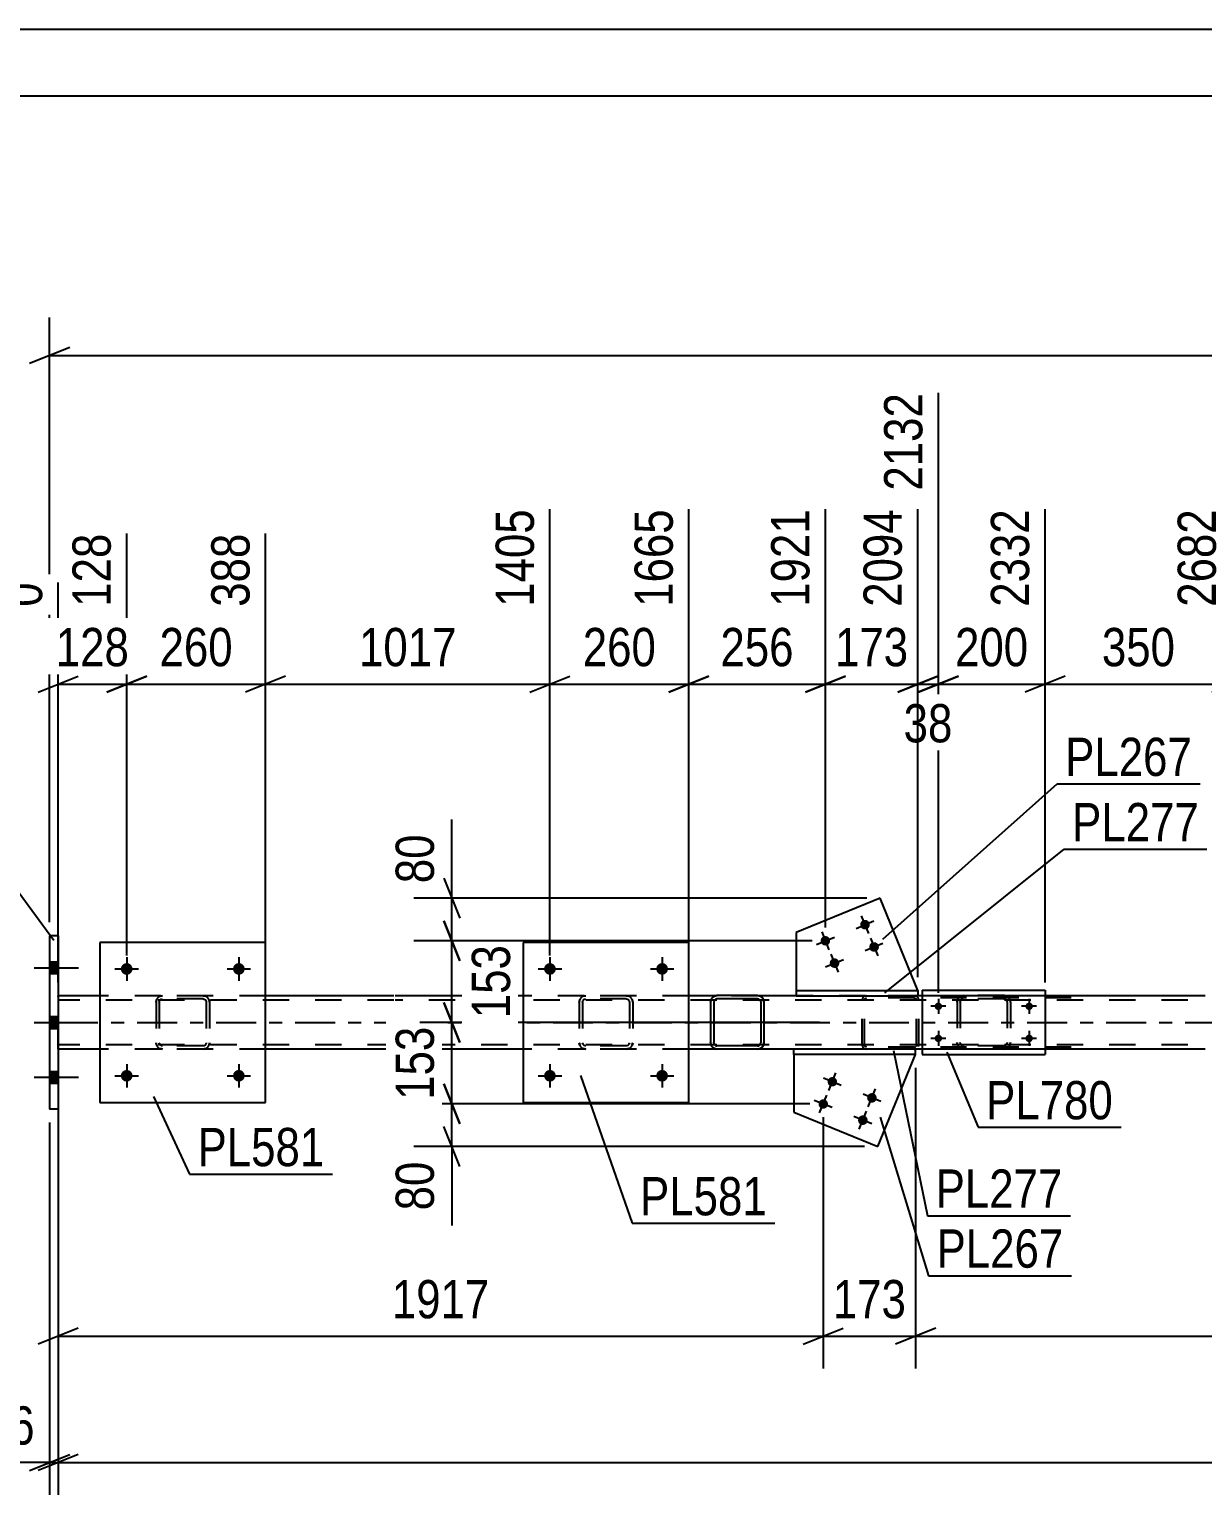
# Model space of a CAD drawing. Header units: millimetres. Extents: x -85 to 756, y -411 to 183.
# Drawn here: x 9 to 96.9, y 73 to 182.7 of the extents above; entities that cross this region are included whole.
import ezdxf

# ---------------------------------------------------------------- set-up
doc = ezdxf.new("R2010")
doc.units = ezdxf.units.MM
doc.linetypes.add('DXK_LINE_DOT2', pattern=[3.9198, 1.9599, -1.9599])
doc.linetypes.add('DXK_LINE_DOT3', pattern=[5.9187, 2.979, -0.9799, 0.9799, -0.9799])
doc.styles.add('Arial Narrow', font='ARIALN.TTF', dxfattribs={"height": 0.2})

# ---------------------------------------------------------------- blocks, each defined once
blk = doc.blocks.new('Unknown-814185790-1133')
at = {"color": 5, "linetype": 'Continuous'}
for p, q in [((756.15, 182.74), (-84.85, 182.74)), ((751.15, 177.74), (-79.85, 177.74))]:
    blk.add_line(p, q, dxfattribs=at)
blk = doc.blocks.new('Part-814185790-2709 - 2686')
at = {"color": 7, "linetype": 'DXK_LINE_DOT2'}
for p, q in [((50.17, 109.89), (50.21, 110.08)), ((50.21, 110.08), (50.17, 109.89)), ((50.17, 109.89), (50.17, 106.85)), ((50.41, 109.89), (50.43, 109.99)), ((50.41, 109.89), (50.41, 106.85)), ((50.43, 109.99), (50.48, 110.06)), ((50.47, 110.34), (50.65, 110.37)), ((50.65, 110.37), (50.47, 110.34)), ((50.48, 110.06), (50.56, 110.12)), ((50.56, 110.12), (50.65, 110.13)), ((53.69, 110.37), (50.65, 110.37)), ((53.69, 110.13), (50.65, 110.13)), ((53.69, 110.37), (53.88, 110.34)), ((53.88, 110.34), (53.69, 110.37)), ((53.69, 110.13), (53.78, 110.12)), ((53.78, 110.12), (53.86, 110.06)), ((53.86, 110.06), (53.91, 109.99)), ((53.91, 109.99), (53.93, 109.89)), ((53.93, 109.89), (53.93, 106.85)), ((54.14, 110.08), (54.17, 109.89)), ((54.17, 109.89), (54.14, 110.08)), ((54.17, 109.89), (54.17, 106.85)), ((50.21, 106.67), (50.17, 106.85)), ((50.17, 106.85), (50.21, 106.67)), ((50.43, 106.76), (50.41, 106.85)), ((50.48, 106.69), (50.43, 106.76)), ((50.56, 106.63), (50.48, 106.69)), ((50.65, 106.61), (50.56, 106.63)), ((53.69, 106.61), (50.65, 106.61)), ((53.78, 106.63), (53.69, 106.61)), ((53.86, 106.69), (53.78, 106.63)), ((53.91, 106.76), (53.86, 106.69)), ((53.93, 106.85), (53.91, 106.76)), ((54.17, 106.85), (54.14, 106.67)), ((54.14, 106.67), (54.17, 106.85)), ((50.65, 106.37), (50.47, 106.41)), ((50.47, 106.41), (50.65, 106.37)), ((53.69, 106.37), (50.65, 106.37)), ((53.88, 106.41), (53.69, 106.37)), ((53.69, 106.37), (53.88, 106.41))]:
    blk.add_line(p, q, dxfattribs=at)
at = {"color": 7, "linetype": 'DXK_LINE_DOT3'}
blk.add_line((52.17, 108.37), (52.17, 108.37), dxfattribs=at)
at = {"color": 7, "linetype": 'DXK_LINE_DOT2'}
for centre, start, end in [((50.65, 109.89), 112.5, 157.5), ((50.65, 109.89), 112.5, 157.5), ((53.69, 109.89), 22.5, 67.5), ((53.69, 109.89), 22.5, 67.5), ((50.65, 106.85), 202.5, 247.5), ((50.65, 106.85), 202.5, 247.5), ((53.69, 106.85), 292.5, 337.5), ((53.69, 106.85), 292.5, 337.5)]:
    blk.add_arc(centre, 0.48, start, end, dxfattribs=at)
blk = doc.blocks.new('Part-814185790-2714 - 2686')
at = {"color": 2, "linetype": 'Continuous'}
for p, q in [((58.37, 114.37), (45.97, 114.37)), ((45.97, 114.37), (45.97, 102.37)), ((58.37, 102.37), (58.37, 114.37)), ((45.97, 102.37), (58.37, 102.37))]:
    blk.add_line(p, q, dxfattribs=at)
blk = doc.blocks.new('Bolt-814185790-2781 - 2686')
at = {"linetype": 'Continuous'}
for points in [[(48.41, 104.38, -1), (47.53, 104.38, -1)], [(56.81, 104.38, -1), (55.93, 104.38, -1)]]:
    blk.add_hatch(color=1, dxfattribs=at).paths.add_polyline_path(points)
at = {"color": 1, "linetype": 'Continuous'}
for p, q in [((47.09, 104.38), (48.85, 104.38)), ((47.97, 105.26), (47.97, 103.5)), ((55.49, 104.38), (57.25, 104.38)), ((56.37, 105.26), (56.37, 103.5))]:
    blk.add_line(p, q, dxfattribs=at)
blk = doc.blocks.new('Bolt-814185790-2782 - 2686')
at = {"linetype": 'Continuous'}
for points in [[(48.41, 112.38, -1), (47.53, 112.38, -1)], [(56.81, 112.38, -1), (55.93, 112.38, -1)]]:
    blk.add_hatch(color=1, dxfattribs=at).paths.add_polyline_path(points)
at = {"color": 1, "linetype": 'Continuous'}
for p, q in [((47.97, 113.26), (47.97, 111.5)), ((56.37, 113.26), (56.37, 111.5)), ((47.09, 112.38), (48.85, 112.38)), ((55.49, 112.38), (57.25, 112.38))]:
    blk.add_line(p, q, dxfattribs=at)
blk = doc.blocks.new('Bolt-814185790-2804 - 2686')
at = {"linetype": 'Continuous'}
for points in [[(11.14, 112.03), (11.14, 112.91), (10.5, 112.91), (10.5, 112.03)], [(11.14, 112.03), (11.14, 112.91), (10.5, 112.91), (10.5, 112.03)], [(11.14, 112.03), (11.14, 112.91), (10.5, 112.91), (10.5, 112.03)], [(11.14, 107.93), (11.14, 108.81), (10.5, 108.81), (10.5, 107.93)], [(11.14, 107.93), (11.14, 108.81), (10.5, 108.81), (10.5, 107.93)], [(11.14, 103.83), (11.14, 104.71), (10.5, 104.71), (10.5, 103.83)], [(11.14, 103.83), (11.14, 104.71), (10.5, 104.71), (10.5, 103.83)], [(11.14, 103.83), (11.14, 104.71), (10.5, 104.71), (10.5, 103.83)]]:
    blk.add_hatch(color=1, dxfattribs=at).paths.add_polyline_path(points)
at = {"color": 1, "linetype": 'Continuous'}
for p, q in [((9.34, 112.47), (12.66, 112.47)), ((9.34, 112.47), (12.66, 112.47)), ((9.34, 112.47), (12.66, 112.47)), ((10.5, 112.91), (11.14, 112.91)), ((10.5, 112.91), (11.14, 112.91)), ((10.5, 112.91), (11.14, 112.91)), ((10.5, 112.03), (11.14, 112.03)), ((10.5, 112.03), (11.14, 112.03)), ((10.5, 112.03), (11.14, 112.03)), ((10.5, 108.81), (11.14, 108.81)), ((10.5, 108.81), (11.14, 108.81)), ((9.34, 108.37), (12.66, 108.37)), ((9.34, 108.37), (12.66, 108.37)), ((10.5, 107.93), (11.14, 107.93)), ((10.5, 107.93), (11.14, 107.93)), ((9.34, 104.27), (12.66, 104.27)), ((9.34, 104.27), (12.66, 104.27)), ((9.34, 104.27), (12.66, 104.27)), ((10.5, 104.71), (11.14, 104.71)), ((10.5, 104.71), (11.14, 104.71)), ((10.5, 104.71), (11.14, 104.71)), ((10.5, 103.83), (11.14, 103.83)), ((10.5, 103.83), (11.14, 103.83)), ((10.5, 103.83), (11.14, 103.83))]:
    blk.add_line(p, q, dxfattribs=at)
blk = doc.blocks.new('Part-814185790-2888 - 2686')
at = {"color": 2, "linetype": 'Continuous'}
for p, q in [((11.14, 114.87), (10.5, 114.87)), ((10.5, 114.87), (10.5, 101.87)), ((11.14, 114.87), (11.14, 101.87)), ((11.14, 101.87), (10.5, 101.87))]:
    blk.add_line(p, q, dxfattribs=at)
blk = doc.blocks.new('Part-814185790-2809 - 2686')
at = {"color": 2, "linetype": 'Continuous'}
for p, q in [((14.27, 110.37), (11.14, 110.37)), ((36.27, 110.37), (26.67, 110.37)), ((45.97, 110.37), (36.37, 110.37)), ((60.48, 110.37), (58.37, 110.37)), ((66.41, 110.37), (63.53, 110.37)), ((75.86, 110.37), (75.52, 110.37)), ((97.05, 110.37), (85.06, 110.37)), ((14.27, 106.37), (11.14, 106.37)), ((36.27, 106.37), (26.67, 106.37)), ((45.97, 106.37), (36.37, 106.37)), ((66.24, 106.37), (58.37, 106.37)), ((75.86, 106.37), (75.36, 106.37)), ((97.05, 106.37), (85.06, 106.37))]:
    blk.add_line(p, q, dxfattribs=at)
at = {"color": 7, "linetype": 'DXK_LINE_DOT2'}
for p, q in [((11.14, 106.37), (11.14, 110.37)), ((36.27, 110.05), (11.14, 110.05)), ((26.67, 110.37), (14.27, 110.37)), ((640.59, 110.05), (36.37, 110.05)), ((58.37, 110.37), (45.97, 110.37)), ((63.53, 110.37), (60.48, 110.37)), ((75.52, 110.37), (66.41, 110.37)), ((85.06, 110.37), (75.86, 110.37)), ((36.27, 106.69), (11.14, 106.69)), ((640.59, 106.69), (36.37, 106.69)), ((26.67, 106.37), (14.27, 106.37)), ((58.37, 106.37), (45.97, 106.37)), ((75.36, 106.37), (66.24, 106.37)), ((85.06, 106.37), (75.86, 106.37))]:
    blk.add_line(p, q, dxfattribs=at)
at = {"color": 7, "linetype": 'DXK_LINE_DOT3'}
for p, q in [((11.14, 108.37), (36.27, 108.37)), ((36.37, 108.37), (640.59, 108.37))]:
    blk.add_line(p, q, dxfattribs=at)
blk = doc.blocks.new('Part-814185790-2883 - 2686')
at = {"color": 7, "linetype": 'DXK_LINE_DOT2'}
for p, q in [((71.37, 110.18), (71.35, 110.05)), ((71.35, 106.69), (71.35, 110.05)), ((71.52, 110.05), (71.53, 110.12)), ((71.52, 106.69), (71.52, 110.05)), ((71.53, 110.12), (71.57, 110.17)), ((71.69, 110.37), (71.56, 110.35)), ((71.57, 110.17), (71.62, 110.2)), ((71.62, 110.2), (71.69, 110.21)), ((87.01, 110.37), (71.69, 110.37)), ((87.01, 110.21), (71.69, 110.21)), ((75.39, 110.35), (75.26, 110.37)), ((75.26, 110.21), (75.33, 110.2)), ((75.33, 110.2), (75.35, 110.19)), ((75.35, 110.19), (75.38, 110.17)), ((75.38, 110.17), (75.42, 110.12)), ((75.42, 110.12), (75.43, 110.05)), ((75.43, 106.69), (75.43, 110.05)), ((75.6, 110.05), (75.58, 110.18)), ((75.6, 106.69), (75.6, 110.05)), ((71.35, 106.69), (71.37, 106.57)), ((71.53, 106.63), (71.52, 106.69)), ((71.57, 106.58), (71.53, 106.63)), ((71.62, 106.55), (71.57, 106.58)), ((71.69, 106.53), (71.62, 106.55)), ((87.01, 106.53), (71.69, 106.53)), ((75.26, 106.53), (75.33, 106.55)), ((75.33, 106.55), (75.35, 106.56)), ((75.35, 106.56), (75.38, 106.58)), ((75.42, 106.63), (75.38, 106.58)), ((75.43, 106.69), (75.42, 106.63)), ((75.58, 106.57), (75.6, 106.69)), ((71.56, 106.4), (71.69, 106.37)), ((87.01, 106.37), (71.69, 106.37)), ((75.26, 106.37), (75.39, 106.4))]:
    blk.add_line(p, q, dxfattribs=at)
for centre, start, end in [((71.67, 110.04), 110.7583, 155.68), ((75.27, 110.04), 24.32, 69.2417), ((71.67, 106.71), 204.32, 249.2417)]:
    blk.add_arc(centre, 0.331, start, end, dxfattribs=at)
blk = doc.blocks.new('Bolt-814185790-2911 - 2686')
at = {"linetype": 'Continuous'}
for points in [[(16.71, 112.38, -1), (15.83, 112.38, -1)], [(25.11, 112.38, -1), (24.23, 112.38, -1)]]:
    blk.add_hatch(color=1, dxfattribs=at).paths.add_polyline_path(points)
at = {"color": 1, "linetype": 'Continuous'}
for p, q in [((16.27, 113.26), (16.27, 111.5)), ((24.67, 113.26), (24.67, 111.5)), ((15.39, 112.38), (17.15, 112.38)), ((23.79, 112.38), (25.55, 112.38))]:
    blk.add_line(p, q, dxfattribs=at)
blk = doc.blocks.new('Bolt-814185790-2912 - 2686')
at = {"linetype": 'Continuous'}
for points in [[(16.71, 104.38, -1), (15.83, 104.38, -1)], [(25.11, 104.38, -1), (24.23, 104.38, -1)]]:
    blk.add_hatch(color=1, dxfattribs=at).paths.add_polyline_path(points)
at = {"color": 1, "linetype": 'Continuous'}
for p, q in [((15.39, 104.38), (17.15, 104.38)), ((16.27, 105.26), (16.27, 103.5)), ((23.79, 104.38), (25.55, 104.38)), ((24.67, 105.26), (24.67, 103.5))]:
    blk.add_line(p, q, dxfattribs=at)
blk = doc.blocks.new('Part-814185790-2917 - 2686')
at = {"color": 2, "linetype": 'Continuous'}
for p, q in [((26.67, 114.37), (14.27, 114.37)), ((14.27, 114.37), (14.27, 102.37)), ((26.67, 102.37), (26.67, 114.37)), ((14.27, 102.37), (26.67, 102.37))]:
    blk.add_line(p, q, dxfattribs=at)
blk = doc.blocks.new('Part-814185790-2918 - 2686')
at = {"color": 7, "linetype": 'DXK_LINE_DOT2'}
for p, q in [((18.47, 109.89), (18.51, 110.08)), ((18.51, 110.08), (18.47, 109.89)), ((18.47, 109.89), (18.47, 106.85)), ((18.71, 109.89), (18.73, 109.99)), ((18.71, 109.89), (18.71, 106.85)), ((18.73, 109.99), (18.78, 110.06)), ((18.77, 110.34), (18.95, 110.37)), ((18.95, 110.37), (18.77, 110.34)), ((18.78, 110.06), (18.86, 110.12)), ((18.86, 110.12), (18.95, 110.13)), ((21.99, 110.37), (18.95, 110.37)), ((21.99, 110.13), (18.95, 110.13)), ((21.99, 110.37), (22.18, 110.34)), ((22.18, 110.34), (21.99, 110.37)), ((21.99, 110.13), (22.08, 110.12)), ((22.08, 110.12), (22.16, 110.06)), ((22.16, 110.06), (22.21, 109.99)), ((22.21, 109.99), (22.23, 109.89)), ((22.23, 109.89), (22.23, 106.85)), ((22.44, 110.08), (22.47, 109.89)), ((22.47, 109.89), (22.44, 110.08)), ((22.47, 109.89), (22.47, 106.85)), ((18.51, 106.67), (18.47, 106.85)), ((18.47, 106.85), (18.51, 106.67)), ((18.73, 106.76), (18.71, 106.85)), ((18.78, 106.69), (18.73, 106.76)), ((18.86, 106.63), (18.78, 106.69)), ((18.95, 106.61), (18.86, 106.63)), ((21.99, 106.61), (18.95, 106.61)), ((22.08, 106.63), (21.99, 106.61)), ((22.16, 106.69), (22.08, 106.63)), ((22.21, 106.76), (22.16, 106.69)), ((22.23, 106.85), (22.21, 106.76)), ((22.47, 106.85), (22.44, 106.67)), ((22.44, 106.67), (22.47, 106.85)), ((18.95, 106.37), (18.77, 106.41)), ((18.77, 106.41), (18.95, 106.37)), ((21.99, 106.37), (18.95, 106.37)), ((22.18, 106.41), (21.99, 106.37)), ((21.99, 106.37), (22.18, 106.41))]:
    blk.add_line(p, q, dxfattribs=at)
at = {"color": 7, "linetype": 'DXK_LINE_DOT3'}
blk.add_line((20.47, 108.37), (20.47, 108.37), dxfattribs=at)
at = {"color": 7, "linetype": 'DXK_LINE_DOT2'}
for centre, start, end in [((18.95, 109.89), 112.5, 157.5), ((18.95, 109.89), 112.5, 157.5), ((21.99, 109.89), 22.5, 67.5), ((21.99, 109.89), 22.5, 67.5), ((18.95, 106.85), 202.5, 247.5), ((18.95, 106.85), 202.5, 247.5), ((21.99, 106.85), 292.5, 337.5), ((21.99, 106.85), 292.5, 337.5)]:
    blk.add_arc(centre, 0.48, start, end, dxfattribs=at)
blk = doc.blocks.new('Bolt-814185790-2919 - 2686')
at = {"linetype": 'Continuous'}
for points in [[(71.9, 115.83, -1), (71.23, 115.56, -1)], [(68.93, 114.62, -1), (68.27, 114.35, -1)], [(72.58, 114.16, -1), (71.91, 113.89, -1)], [(69.62, 112.95, -1), (68.95, 112.68, -1)]]:
    blk.add_hatch(color=1, dxfattribs=at).paths.add_polyline_path(points)
at = {"color": 1, "linetype": 'Continuous'}
for p, q in [((71.29, 116.36), (71.84, 115.03)), ((70.9, 115.42), (72.23, 115.97)), ((67.94, 114.21), (69.27, 114.75)), ((68.33, 115.15), (68.87, 113.82)), ((71.58, 113.75), (72.91, 114.3)), ((71.97, 114.69), (72.52, 113.36)), ((68.62, 112.54), (69.95, 113.09)), ((69.01, 113.48), (69.56, 112.15))]:
    blk.add_line(p, q, dxfattribs=at)
blk = doc.blocks.new('Part-814185790-2934 - 2686')
at = {"color": 2, "linetype": 'Continuous'}
for p, q in [((66.41, 110.77), (66.41, 110.37)), ((66.41, 110.77), (75.52, 110.77)), ((66.41, 110.37), (75.52, 110.37)), ((75.52, 110.77), (75.52, 110.37))]:
    blk.add_line(p, q, dxfattribs=at)
blk = doc.blocks.new('Part-814185790-2949 - 2686')
at = {"color": 2, "linetype": 'Continuous'}
for p, q in [((72.7, 117.67), (66.41, 115.1)), ((75.52, 110.77), (72.7, 117.67)), ((66.41, 115.1), (66.41, 110.77))]:
    blk.add_line(p, q, dxfattribs=at)
at = {"color": 7, "linetype": 'DXK_LINE_DOT2'}
blk.add_line((66.41, 110.77), (75.52, 110.77), dxfattribs=at)
blk = doc.blocks.new('Bolt-814185790-2950 - 2686')
at = {"linetype": 'Continuous'}
for points in [[(68.79, 104.07, -1), (69.45, 103.8, -1)], [(68.11, 102.4, -1), (68.77, 102.13, -1)], [(71.75, 102.86, -1), (72.42, 102.59, -1)], [(71.07, 101.19, -1), (71.74, 100.92, -1)]]:
    blk.add_hatch(color=1, dxfattribs=at).paths.add_polyline_path(points)
at = {"color": 1, "linetype": 'Continuous'}
for p, q in [((68.85, 103.27), (69.39, 104.6)), ((69.79, 103.66), (68.45, 104.21)), ((71.81, 102.06), (72.36, 103.39)), ((69.11, 102), (67.77, 102.54)), ((68.17, 101.6), (68.71, 102.93)), ((72.75, 102.45), (71.42, 103)), ((72.07, 100.79), (70.74, 101.33)), ((71.13, 100.39), (71.67, 101.72))]:
    blk.add_line(p, q, dxfattribs=at)
blk = doc.blocks.new('Part-814185790-2965 - 2686')
at = {"color": 2, "linetype": 'Continuous'}
for p, q in [((75.36, 106.37), (66.24, 106.37)), ((66.24, 105.97), (66.24, 106.37)), ((75.36, 105.97), (66.24, 105.97)), ((75.36, 105.97), (75.36, 106.37))]:
    blk.add_line(p, q, dxfattribs=at)
blk = doc.blocks.new('Part-814185790-2980 - 2686')
at = {"color": 2, "linetype": 'Continuous'}
for p, q in [((66.24, 105.97), (66.24, 101.65)), ((72.54, 99.08), (75.36, 105.97)), ((66.24, 101.65), (72.54, 99.08))]:
    blk.add_line(p, q, dxfattribs=at)
at = {"color": 7, "linetype": 'DXK_LINE_DOT2'}
blk.add_line((75.36, 105.97), (66.24, 105.97), dxfattribs=at)
blk = doc.blocks.new('Part-814185790-2999 - 2686')
at = {"color": 7, "linetype": 'DXK_LINE_DOT2'}
for p, q in [((78.46, 109.9), (78.49, 110.08)), ((78.49, 110.08), (78.46, 109.9)), ((78.46, 109.9), (78.46, 106.86)), ((78.7, 109.9), (78.71, 109.99)), ((78.7, 109.9), (78.7, 106.86)), ((78.71, 109.99), (78.77, 110.07)), ((78.75, 110.34), (78.94, 110.38)), ((78.94, 110.38), (78.75, 110.34)), ((78.77, 110.07), (78.84, 110.12)), ((78.84, 110.12), (78.94, 110.14)), ((81.98, 110.38), (78.94, 110.38)), ((81.98, 110.14), (78.94, 110.14)), ((81.98, 110.38), (82.16, 110.34)), ((82.16, 110.34), (81.98, 110.38)), ((81.98, 110.14), (82.07, 110.12)), ((82.07, 110.12), (82.15, 110.07)), ((82.15, 110.07), (82.2, 109.99)), ((82.2, 109.99), (82.22, 109.9)), ((82.22, 109.9), (82.22, 106.86)), ((82.42, 110.08), (82.46, 109.9)), ((82.46, 109.9), (82.42, 110.08)), ((82.46, 109.9), (82.46, 106.86)), ((78.49, 106.67), (78.46, 106.86)), ((78.46, 106.86), (78.49, 106.67)), ((78.71, 106.76), (78.7, 106.86)), ((78.77, 106.69), (78.71, 106.76)), ((78.84, 106.63), (78.77, 106.69)), ((78.94, 106.62), (78.84, 106.63)), ((81.98, 106.62), (78.94, 106.62)), ((82.07, 106.63), (81.98, 106.62)), ((82.15, 106.69), (82.07, 106.63)), ((82.2, 106.76), (82.15, 106.69)), ((82.22, 106.86), (82.2, 106.76)), ((82.46, 106.86), (82.42, 106.67)), ((82.42, 106.67), (82.46, 106.86)), ((78.94, 106.38), (78.75, 106.41)), ((78.75, 106.41), (78.94, 106.38)), ((81.98, 106.38), (78.94, 106.38)), ((82.16, 106.41), (81.98, 106.38)), ((81.98, 106.38), (82.16, 106.41))]:
    blk.add_line(p, q, dxfattribs=at)
at = {"color": 7, "linetype": 'DXK_LINE_DOT3'}
blk.add_line((80.46, 108.38), (80.46, 108.38), dxfattribs=at)
at = {"color": 7, "linetype": 'DXK_LINE_DOT2'}
for centre, start, end in [((78.94, 109.9), 112.5, 157.5), ((78.94, 109.9), 112.5, 157.5), ((81.98, 109.9), 22.5, 67.5), ((81.98, 109.9), 22.5, 67.5), ((78.94, 106.86), 202.5, 247.5), ((78.94, 106.86), 202.5, 247.5), ((81.98, 106.86), 292.5, 337.5), ((81.98, 106.86), 292.5, 337.5)]:
    blk.add_arc(centre, 0.48, start, end, dxfattribs=at)
blk = doc.blocks.new('Part-814185790-3004 - 2686')
at = {"color": 2, "linetype": 'Continuous'}
for p, q in [((75.86, 110.78), (75.86, 105.98)), ((75.86, 110.78), (85.06, 110.78)), ((85.06, 110.78), (85.06, 105.98)), ((75.86, 105.98), (85.06, 105.98))]:
    blk.add_line(p, q, dxfattribs=at)
blk = doc.blocks.new('Bolt-814185790-3005 - 2686')
at = {"linetype": 'Continuous'}
for points in [[(77.06, 109.3, -1), (77.06, 109.86, -1)], [(83.86, 109.3, -1), (83.86, 109.86, -1)], [(77.06, 106.9, -1), (77.06, 107.46, -1)], [(83.86, 106.9, -1), (83.86, 107.46, -1)]]:
    blk.add_hatch(color=1, dxfattribs=at).paths.add_polyline_path(points)
at = {"color": 1, "linetype": 'Continuous'}
for p, q in [((77.06, 110.14), (77.06, 109.02)), ((83.86, 110.14), (83.86, 109.02)), ((77.62, 109.58), (76.5, 109.58)), ((84.42, 109.58), (83.3, 109.58)), ((77.06, 107.74), (77.06, 106.62)), ((83.86, 107.74), (83.86, 106.62)), ((77.62, 107.18), (76.5, 107.18)), ((84.42, 107.18), (83.3, 107.18))]:
    blk.add_line(p, q, dxfattribs=at)
blk = doc.blocks.new('Part-814185790-3006 - 2686')
at = {"color": 2, "linetype": 'Continuous'}
for p, q in [((60.04, 110.08), (60, 109.9)), ((60, 109.9), (60, 106.86)), ((60.26, 109.99), (60.24, 109.9)), ((60.24, 109.9), (60.24, 106.86)), ((60.31, 110.07), (60.26, 109.99)), ((60.48, 110.38), (60.3, 110.34)), ((60.39, 110.12), (60.31, 110.07)), ((60.48, 110.14), (60.39, 110.12)), ((63.52, 110.38), (60.48, 110.38)), ((63.52, 110.14), (60.48, 110.14)), ((63.71, 110.34), (63.52, 110.38)), ((63.61, 110.12), (63.52, 110.14)), ((63.69, 110.07), (63.61, 110.12)), ((63.69, 110.07), (63.74, 109.99)), ((63.74, 109.99), (63.76, 109.9)), ((63.76, 109.9), (63.76, 106.86)), ((64, 109.9), (63.97, 110.08)), ((64, 109.9), (64, 106.86)), ((60, 106.86), (60.04, 106.67)), ((60.26, 106.76), (60.24, 106.86)), ((60.31, 106.69), (60.26, 106.76)), ((60.31, 106.69), (60.39, 106.63)), ((60.39, 106.63), (60.48, 106.62)), ((63.52, 106.62), (60.48, 106.62)), ((63.52, 106.62), (63.61, 106.63)), ((63.61, 106.63), (63.69, 106.69)), ((63.69, 106.69), (63.74, 106.76)), ((63.74, 106.76), (63.76, 106.86)), ((63.97, 106.67), (64, 106.86)), ((60.3, 106.41), (60.48, 106.38)), ((63.52, 106.38), (60.48, 106.38)), ((63.52, 106.38), (63.71, 106.41))]:
    blk.add_line(p, q, dxfattribs=at)
at = {"color": 7, "linetype": 'DXK_LINE_DOT2'}
for p, q in [((60, 109.9), (60.04, 110.08)), ((60.3, 110.34), (60.48, 110.38)), ((63.52, 110.38), (63.71, 110.34)), ((63.97, 110.08), (64, 109.9)), ((60.04, 106.67), (60, 106.86)), ((64, 106.86), (63.97, 106.67)), ((60.48, 106.38), (60.3, 106.41)), ((63.71, 106.41), (63.52, 106.38))]:
    blk.add_line(p, q, dxfattribs=at)
at = {"color": 2, "linetype": 'Continuous'}
for centre, start, end in [((60.48, 109.9), 112.5, 157.5), ((63.52, 109.9), 22.5, 67.5), ((60.48, 106.86), 202.5, 247.5), ((63.52, 106.86), 292.5, 337.5)]:
    blk.add_arc(centre, 0.48, start, end, dxfattribs=at)
at = {"color": 7, "linetype": 'DXK_LINE_DOT2'}
for centre, start, end in [((60.48, 109.9), 112.5, 157.5), ((63.52, 109.9), 22.5, 67.5), ((60.48, 106.86), 202.5, 247.5), ((63.52, 106.86), 292.5, 337.5)]:
    blk.add_arc(centre, 0.48, start, end, dxfattribs=at)
blk = doc.blocks.new('StraightDimension-814185790-3042 - 2686')
at = {"color": 7, "linetype": 'Continuous'}
for p, q in [((10.5, 100.87), (10.5, 73.01)), ((11.14, 100.87), (11.14, 73.01)), ((9, 74.81), (12, 76.01)), ((12.64, 76.01), (9.64, 74.81)), ((10.5, 75.41), (4.6, 75.41)), ((10.5, 75.41), (4.6, 75.41)), ((10.5, 75.41), (11.14, 75.41))]:
    blk.add_line(p, q, dxfattribs=at)
at = {"color": 0}
blk.add_wipeout([(9.98, 76.16), (9.98, 80.36), (5.12, 80.36), (5.12, 76.16)], dxfattribs=at)
at = {"color": 3, "style": 'Arial Narrow'}
blk.add_text('16', height=2.863, dxfattribs=at).set_placement((5.72, 76.76))
blk = doc.blocks.new('StraightDimension-814185790-3052 - 2686')
at = {"color": 7, "linetype": 'Continuous'}
for p, q in [((11.14, 100.87), (11.14, 73.01)), ((12.64, 76.01), (9.64, 74.81)), ((11.14, 75.41), (640.59, 75.41))]:
    blk.add_line(p, q, dxfattribs=at)
blk = doc.blocks.new('StraightDimension-814185790-3168 - 2686')
at = {"color": 7, "linetype": 'Continuous'}
for p, q in [((10.5, 115.87), (10.5, 161.16)), ((12, 158.91), (9, 157.71)), ((10.5, 158.31), (641.23, 158.31))]:
    blk.add_line(p, q, dxfattribs=at)
blk = doc.blocks.new('StraightDimension-814185790-3179 - 2686')
at = {"color": 7, "linetype": 'Continuous'}
for p, q in [((11.14, 105.37), (11.14, 82.47)), ((68.44, 101.27), (68.44, 82.47)), ((12.64, 85.47), (9.64, 84.27)), ((11.14, 84.87), (68.44, 84.87)), ((66.94, 84.27), (69.94, 85.47))]:
    blk.add_line(p, q, dxfattribs=at)
at = {"color": 0}
blk.add_wipeout([(44.05, 85.62), (44.05, 89.82), (35.53, 89.82), (35.53, 85.62)], dxfattribs=at)
at = {"color": 3, "style": 'Arial Narrow'}
blk.add_text('1917', height=2.863, dxfattribs=at).set_placement((36.13, 86.22))
blk = doc.blocks.new('StraightDimension-814185790-3185 - 2686')
at = {"color": 7, "linetype": 'Continuous'}
for p, q in [((75.36, 104.97), (75.36, 82.47)), ((68.44, 101.27), (68.44, 82.47)), ((66.94, 84.27), (69.94, 85.47)), ((68.44, 84.87), (75.36, 84.87)), ((76.86, 85.47), (73.86, 84.27))]:
    blk.add_line(p, q, dxfattribs=at)
at = {"color": 0}
blk.add_wipeout([(75.24, 85.62), (75.24, 89.82), (68.56, 89.82), (68.56, 85.62)], dxfattribs=at)
at = {"color": 3, "style": 'Arial Narrow'}
blk.add_text('173', height=2.863, dxfattribs=at).set_placement((69.16, 86.22))
blk = doc.blocks.new('StraightDimension-814185790-3191 - 2686')
at = {"color": 7, "linetype": 'Continuous'}
for p, q in [((75.36, 104.97), (75.36, 82.47)), ((76.86, 85.47), (73.86, 84.27)), ((75.36, 84.87), (640.59, 84.87))]:
    blk.add_line(p, q, dxfattribs=at)
blk = doc.blocks.new('StraightDimension-814185790-3196 - 2686')
at = {"color": 7, "linetype": 'Continuous'}
for p, q in [((40.03, 103.77), (41.23, 100.77)), ((67.44, 102.27), (37.78, 102.27)), ((40.63, 99.08), (40.63, 102.27)), ((41.23, 97.58), (40.03, 100.58)), ((71.54, 99.08), (37.78, 99.08)), ((40.63, 99.08), (40.63, 93.17)), ((40.63, 99.08), (40.63, 93.17))]:
    blk.add_line(p, q, dxfattribs=at)
at = {"color": 0}
blk.add_wipeout([(39.88, 98.56), (35.68, 98.56), (35.68, 93.7), (39.88, 93.7)], dxfattribs=at)
at = {"color": 3, "style": 'Arial Narrow'}
blk.add_text('80', height=2.863, rotation=90.0002, dxfattribs=at).set_placement((39.28, 94.3))
blk = doc.blocks.new('StraightDimension-814185790-3207 - 2686')
at = {"color": 7, "linetype": 'Continuous'}
for p, q in [((40.03, 109.87), (41.23, 106.87)), ((68.17, 108.37), (37.78, 108.37)), ((40.63, 102.27), (40.63, 108.37)), ((41.23, 100.77), (40.03, 103.77)), ((67.44, 102.27), (37.78, 102.27))]:
    blk.add_line(p, q, dxfattribs=at)
at = {"color": 0}
blk.add_wipeout([(39.88, 108.66), (35.68, 108.66), (35.68, 101.98), (39.88, 101.98)], dxfattribs=at)
at = {"color": 3, "style": 'Arial Narrow'}
blk.add_text('153', height=2.863, rotation=90.0002, dxfattribs=at).set_placement((39.28, 102.58))
blk = doc.blocks.new('StraightDimension-814185790-3220 - 2686')
at = {"color": 7, "linetype": 'Continuous'}
for p, q in [((40.03, 115.98), (41.23, 112.98)), ((67.6, 114.48), (38.23, 114.48)), ((40.63, 108.37), (40.63, 114.48)), ((41.23, 106.87), (40.03, 109.87)), ((68.17, 108.37), (38.23, 108.37))]:
    blk.add_line(p, q, dxfattribs=at)
at = {"color": 0}
blk.add_wipeout([(45.58, 114.77), (41.38, 114.77), (41.38, 108.09), (45.58, 108.09)], dxfattribs=at)
at = {"color": 3, "style": 'Arial Narrow'}
blk.add_text('153', height=2.863, rotation=90.0002, dxfattribs=at).set_placement((44.98, 108.69))
blk = doc.blocks.new('StraightDimension-814185790-3233 - 2686')
at = {"color": 7, "linetype": 'Continuous'}
for p, q in [((40.63, 117.67), (40.63, 123.58)), ((40.63, 117.67), (40.63, 123.58)), ((40.03, 119.17), (41.23, 116.17)), ((71.7, 117.67), (37.78, 117.67)), ((40.63, 114.48), (40.63, 117.67)), ((41.23, 112.98), (40.03, 115.98)), ((67.6, 114.48), (37.78, 114.48))]:
    blk.add_line(p, q, dxfattribs=at)
at = {"color": 0}
blk.add_wipeout([(39.88, 123.05), (35.68, 123.05), (35.68, 118.2), (39.88, 118.2)], dxfattribs=at)
at = {"color": 3, "style": 'Arial Narrow'}
blk.add_text('80', height=2.863, rotation=90.0002, dxfattribs=at).set_placement((39.28, 118.8))
blk = doc.blocks.new('StraightDimension-814185790-11126 - 2686')
at = {"color": 7, "linetype": 'Continuous'}
for p, q in [((85.06, 111.37), (85.06, 146.82)), ((99.05, 113.38), (99.05, 146.82)), ((86.56, 134.3), (83.56, 133.1)), ((97.55, 133.1), (100.55, 134.3)), ((85.06, 133.7), (99.05, 133.7))]:
    blk.add_line(p, q, dxfattribs=at)
at = {"color": 0}
blk.add_wipeout([(95.4, 134.45), (95.4, 138.65), (88.71, 138.65), (88.71, 134.45)], dxfattribs=at)
at = {"color": 3, "style": 'Arial Narrow'}
blk.add_text('350', height=2.863, dxfattribs=at).set_placement((89.31, 135.05))
at = {"color": 0, "linetype": 'Continuous'}
blk.add_wipeout([(98.45, 147.42), (94.25, 147.42), (94.25, 138.9), (98.45, 138.9)], dxfattribs=at)
at = {"color": 3, "linetype": 'Continuous', "style": 'Arial Narrow'}
blk.add_text('2682', height=2.863, rotation=90.0002, dxfattribs=at).set_placement((97.85, 139.5))
blk = doc.blocks.new('StraightDimension-814185790-11127 - 2686')
at = {"color": 7, "linetype": 'Continuous'}
for p, q in [((77.06, 110.58), (77.06, 155.52)), ((85.06, 111.37), (85.06, 146.82)), ((75.56, 133.1), (78.56, 134.3)), ((86.56, 134.3), (83.56, 133.1)), ((77.06, 133.7), (85.06, 133.7))]:
    blk.add_line(p, q, dxfattribs=at)
at = {"color": 0}
blk.add_wipeout([(84.4, 134.45), (84.4, 138.65), (77.71, 138.65), (77.71, 134.45)], dxfattribs=at)
at = {"color": 3, "style": 'Arial Narrow'}
blk.add_text('200', height=2.863, dxfattribs=at).set_placement((78.31, 135.05))
at = {"color": 0, "linetype": 'Continuous'}
blk.add_wipeout([(84.46, 147.42), (80.26, 147.42), (80.26, 138.9), (84.46, 138.9)], dxfattribs=at)
at = {"color": 3, "linetype": 'Continuous', "style": 'Arial Narrow'}
blk.add_text('2332', height=2.863, rotation=90.0002, dxfattribs=at).set_placement((83.86, 139.5))
blk = doc.blocks.new('StraightDimension-814185790-11128 - 2686')
at = {"color": 7, "linetype": 'Continuous'}
for p, q in [((77.06, 110.58), (77.06, 155.52)), ((75.52, 111.77), (75.52, 146.82)), ((74.02, 133.1), (77.02, 134.3)), ((78.56, 134.3), (75.56, 133.1)), ((75.52, 133.7), (77.06, 133.7))]:
    blk.add_line(p, q, dxfattribs=at)
at = {"color": 0, "linetype": 'Continuous'}
blk.add_wipeout([(76.46, 156.12), (72.26, 156.12), (72.26, 147.6), (76.46, 147.6)], dxfattribs=at)
at = {"color": 3, "linetype": 'Continuous', "style": 'Arial Narrow'}
blk.add_text('2132', height=2.863, rotation=90.0002, dxfattribs=at).set_placement((75.86, 148.2))
at = {"color": 0}
blk.add_wipeout([(78.72, 128.75), (78.72, 132.95), (73.86, 132.95), (73.86, 128.75)], dxfattribs=at)
at = {"color": 3, "style": 'Arial Narrow'}
blk.add_text('38', height=2.863, dxfattribs=at).set_placement((74.46, 129.35))
blk = doc.blocks.new('StraightDimension-814185790-11129 - 2686')
at = {"color": 7, "linetype": 'Continuous'}
for p, q in [((68.6, 115.48), (68.6, 146.82)), ((75.52, 111.77), (75.52, 146.82)), ((67.1, 133.1), (70.1, 134.3)), ((77.02, 134.3), (74.02, 133.1)), ((68.6, 133.7), (75.52, 133.7))]:
    blk.add_line(p, q, dxfattribs=at)
at = {"color": 0}
blk.add_wipeout([(75.4, 134.45), (75.4, 138.65), (68.72, 138.65), (68.72, 134.45)], dxfattribs=at)
at = {"color": 3, "style": 'Arial Narrow'}
blk.add_text('173', height=2.863, dxfattribs=at).set_placement((69.32, 135.05))
at = {"color": 0, "linetype": 'Continuous'}
blk.add_wipeout([(74.92, 147.42), (70.72, 147.42), (70.72, 138.9), (74.92, 138.9)], dxfattribs=at)
at = {"color": 3, "linetype": 'Continuous', "style": 'Arial Narrow'}
blk.add_text('2094', height=2.863, rotation=90.0002, dxfattribs=at).set_placement((74.32, 139.5))
blk = doc.blocks.new('StraightDimension-814185790-11130 - 2686')
at = {"color": 7, "linetype": 'Continuous'}
for p, q in [((58.37, 111.37), (58.37, 146.82)), ((68.6, 115.48), (68.6, 146.82)), ((56.87, 133.1), (59.87, 134.3)), ((70.1, 134.3), (67.1, 133.1)), ((58.37, 133.7), (68.6, 133.7))]:
    blk.add_line(p, q, dxfattribs=at)
at = {"color": 0}
blk.add_wipeout([(66.83, 134.45), (66.83, 138.65), (60.14, 138.65), (60.14, 134.45)], dxfattribs=at)
at = {"color": 3, "style": 'Arial Narrow'}
blk.add_text('256', height=2.863, dxfattribs=at).set_placement((60.74, 135.05))
at = {"color": 0, "linetype": 'Continuous'}
blk.add_wipeout([(68, 147.42), (63.8, 147.42), (63.8, 138.9), (68, 138.9)], dxfattribs=at)
at = {"color": 3, "linetype": 'Continuous', "style": 'Arial Narrow'}
blk.add_text('1921', height=2.863, rotation=90.0002, dxfattribs=at).set_placement((67.4, 139.5))
blk = doc.blocks.new('StraightDimension-814185790-11131 - 2686')
at = {"color": 7, "linetype": 'Continuous'}
for p, q in [((47.97, 113.38), (47.97, 146.82)), ((58.37, 111.37), (58.37, 146.82)), ((46.47, 133.1), (49.47, 134.3)), ((59.87, 134.3), (56.87, 133.1)), ((47.97, 133.7), (58.37, 133.7))]:
    blk.add_line(p, q, dxfattribs=at)
at = {"color": 0}
blk.add_wipeout([(56.51, 134.45), (56.51, 138.65), (49.83, 138.65), (49.83, 134.45)], dxfattribs=at)
at = {"color": 3, "style": 'Arial Narrow'}
blk.add_text('260', height=2.863, dxfattribs=at).set_placement((50.43, 135.05))
at = {"color": 0, "linetype": 'Continuous'}
blk.add_wipeout([(57.77, 147.42), (53.57, 147.42), (53.57, 138.9), (57.77, 138.9)], dxfattribs=at)
at = {"color": 3, "linetype": 'Continuous', "style": 'Arial Narrow'}
blk.add_text('1665', height=2.863, rotation=90.0002, dxfattribs=at).set_placement((57.17, 139.5))
blk = doc.blocks.new('StraightDimension-814185790-11132 - 2686')
at = {"color": 7, "linetype": 'Continuous'}
for p, q in [((47.97, 113.38), (47.97, 146.82)), ((26.67, 111.37), (26.67, 144.99)), ((28.17, 134.3), (25.17, 133.1)), ((46.47, 133.1), (49.47, 134.3)), ((26.67, 133.7), (47.97, 133.7))]:
    blk.add_line(p, q, dxfattribs=at)
at = {"color": 0, "linetype": 'Continuous'}
blk.add_wipeout([(47.37, 147.42), (43.17, 147.42), (43.17, 138.9), (47.37, 138.9)], dxfattribs=at)
at = {"color": 0}
blk.add_wipeout([(41.58, 134.45), (41.58, 138.65), (33.07, 138.65), (33.07, 134.45)], dxfattribs=at)
at = {"color": 3, "linetype": 'Continuous', "style": 'Arial Narrow'}
blk.add_text('1405', height=2.863, rotation=90.0002, dxfattribs=at).set_placement((46.77, 139.5))
at = {"color": 3, "style": 'Arial Narrow'}
blk.add_text('1017', height=2.863, dxfattribs=at).set_placement((33.67, 135.05))
blk = doc.blocks.new('StraightDimension-814185790-11133 - 2686')
at = {"color": 7, "linetype": 'Continuous'}
for p, q in [((16.27, 113.38), (16.27, 144.99)), ((26.67, 111.37), (26.67, 144.99)), ((14.77, 133.1), (17.77, 134.3)), ((28.17, 134.3), (25.17, 133.1)), ((16.27, 133.7), (26.67, 133.7))]:
    blk.add_line(p, q, dxfattribs=at)
at = {"color": 0}
blk.add_wipeout([(24.81, 134.45), (24.81, 138.65), (18.13, 138.65), (18.13, 134.45)], dxfattribs=at)
at = {"color": 3, "style": 'Arial Narrow'}
blk.add_text('260', height=2.863, dxfattribs=at).set_placement((18.73, 135.05))
at = {"color": 0, "linetype": 'Continuous'}
blk.add_wipeout([(26.07, 145.59), (21.87, 145.59), (21.87, 138.9), (26.07, 138.9)], dxfattribs=at)
at = {"color": 3, "linetype": 'Continuous', "style": 'Arial Narrow'}
blk.add_text('388', height=2.863, rotation=90.0002, dxfattribs=at).set_placement((25.47, 139.5))
blk = doc.blocks.new('StraightDimension-814185790-11134 - 2686')
at = {"color": 7, "linetype": 'Continuous'}
for p, q in [((16.27, 113.38), (16.27, 144.99)), ((11.14, 111.37), (11.14, 141.33)), ((9.64, 133.1), (12.64, 134.3)), ((17.77, 134.3), (14.77, 133.1)), ((11.14, 133.7), (16.27, 133.7))]:
    blk.add_line(p, q, dxfattribs=at)
at = {"color": 0}
blk.add_wipeout([(17.05, 134.45), (17.05, 138.65), (10.36, 138.65), (10.36, 134.45)], dxfattribs=at)
at = {"color": 3, "style": 'Arial Narrow'}
blk.add_text('128', height=2.863, dxfattribs=at).set_placement((10.96, 135.05))
at = {"color": 0, "linetype": 'Continuous'}
for points in [[(15.67, 145.59), (11.47, 145.59), (11.47, 138.9), (15.67, 138.9)], [(10.54, 141.93), (6.34, 141.93), (6.34, 138.9), (10.54, 138.9)]]:
    blk.add_wipeout(points, dxfattribs=at)
at = {"color": 3, "linetype": 'Continuous', "style": 'Arial Narrow'}
for s, height, p in [('128', 2.863, (15.07, 139.5)), ('0', 2.86, (9.94, 139.5))]:
    blk.add_text(s, height=height, rotation=90.0002, dxfattribs=at).set_placement(p)
blk = doc.blocks.new('Mark-814185790-2884 - 2686')
at = {"color": 30, "linetype": 'Continuous'}
for p in [(-6.2, 125.07), (10.82, 114.51)]:
    blk.add_line(p, (3.04, 125.07), dxfattribs=at)
at = {"color": 0}
blk.add_wipeout([(2.44, 125.67), (2.44, 128.67), (-5.6, 128.67), (-5.6, 125.67)], dxfattribs=at)
blk.add_wipeout([(2.44, 125.67), (2.44, 128.67), (-5.6, 128.67), (-5.6, 125.67)], dxfattribs=at)
at = {"color": 3, "style": 'Arial Narrow'}
blk.add_text('SP19', height=2.863, dxfattribs=at).set_placement((-5.6, 125.67))
blk = doc.blocks.new('Mark-814185790-2710 - 2686')
at = {"color": 30, "linetype": 'Continuous'}
for p, q in [((50.27, 104.39), (54.12, 93.33)), ((54.12, 93.33), (64.82, 93.33))]:
    blk.add_line(p, q, dxfattribs=at)
at = {"color": 0}
blk.add_wipeout([(64.22, 93.93), (64.22, 96.93), (54.72, 96.93), (54.72, 93.93)], dxfattribs=at)
blk.add_wipeout([(64.22, 93.93), (64.22, 96.93), (54.72, 96.93), (54.72, 93.93)], dxfattribs=at)
at = {"color": 3, "style": 'Arial Narrow'}
blk.add_text('PL581', height=2.863, dxfattribs=at).set_placement((54.72, 93.93))
blk = doc.blocks.new('Mark-814185790-2930 - 2686')
at = {"color": 30, "linetype": 'Continuous'}
for p, q in [((73.04, 110.6), (86.48, 121.34)), ((86.48, 121.34), (97.18, 121.34))]:
    blk.add_line(p, q, dxfattribs=at)
at = {"color": 0}
blk.add_wipeout([(96.58, 121.94), (96.58, 124.94), (87.08, 124.94), (87.08, 121.94)], dxfattribs=at)
blk.add_wipeout([(96.58, 121.94), (96.58, 124.94), (87.08, 124.94), (87.08, 121.94)], dxfattribs=at)
at = {"color": 3, "style": 'Arial Narrow'}
blk.add_text('PL277', height=2.863, dxfattribs=at).set_placement((87.08, 121.94))
blk = doc.blocks.new('Mark-814185790-2913 - 2686')
at = {"color": 30, "linetype": 'Continuous'}
for p, q in [((18.27, 102.82), (20.98, 97.01)), ((20.98, 97.01), (31.68, 97.01))]:
    blk.add_line(p, q, dxfattribs=at)
at = {"color": 0}
blk.add_wipeout([(31.08, 97.61), (31.08, 100.61), (21.58, 100.61), (21.58, 97.61)], dxfattribs=at)
blk.add_wipeout([(31.08, 97.61), (31.08, 100.61), (21.58, 100.61), (21.58, 97.61)], dxfattribs=at)
at = {"color": 3, "style": 'Arial Narrow'}
blk.add_text('PL581', height=2.863, dxfattribs=at).set_placement((21.58, 97.61))
blk = doc.blocks.new('Mark-814185790-2945 - 2686')
at = {"color": 30, "linetype": 'Continuous'}
for p, q in [((72.91, 114.62), (85.96, 126.23)), ((85.96, 126.23), (96.67, 126.23))]:
    blk.add_line(p, q, dxfattribs=at)
at = {"color": 0}
blk.add_wipeout([(96.07, 126.83), (96.07, 129.83), (86.56, 129.83), (86.56, 126.83)], dxfattribs=at)
blk.add_wipeout([(96.07, 126.83), (96.07, 129.83), (86.56, 129.83), (86.56, 126.83)], dxfattribs=at)
at = {"color": 3, "style": 'Arial Narrow'}
blk.add_text('PL267', height=2.863, dxfattribs=at).set_placement((86.56, 126.83))
blk = doc.blocks.new('Mark-814185790-2961 - 2686')
at = {"color": 30, "linetype": 'Continuous'}
for p, q in [((73.71, 106.26), (76.26, 93.9)), ((76.26, 93.9), (86.97, 93.9))]:
    blk.add_line(p, q, dxfattribs=at)
at = {"color": 0}
blk.add_wipeout([(86.37, 94.5), (86.37, 97.5), (76.86, 97.5), (76.86, 94.5)], dxfattribs=at)
blk.add_wipeout([(86.37, 94.5), (86.37, 97.5), (76.86, 97.5), (76.86, 94.5)], dxfattribs=at)
at = {"color": 3, "style": 'Arial Narrow'}
blk.add_text('PL277', height=2.863, dxfattribs=at).set_placement((76.86, 94.5))
blk = doc.blocks.new('Mark-814185790-2976 - 2686')
at = {"color": 30, "linetype": 'Continuous'}
for p, q in [((72.7, 101.27), (76.33, 89.41)), ((76.33, 89.41), (87.03, 89.41))]:
    blk.add_line(p, q, dxfattribs=at)
at = {"color": 0}
blk.add_wipeout([(86.43, 90.01), (86.43, 93.01), (76.93, 93.01), (76.93, 90.01)], dxfattribs=at)
blk.add_wipeout([(86.43, 90.01), (86.43, 93.01), (76.93, 93.01), (76.93, 90.01)], dxfattribs=at)
at = {"color": 3, "style": 'Arial Narrow'}
blk.add_text('PL267', height=2.863, dxfattribs=at).set_placement((76.93, 90.01))
blk = doc.blocks.new('Mark-814185790-3000 - 2686')
at = {"color": 30, "linetype": 'Continuous'}
for p, q in [((77.7, 106.15), (80.04, 100.52)), ((80.04, 100.52), (90.75, 100.52))]:
    blk.add_line(p, q, dxfattribs=at)
at = {"color": 0}
blk.add_wipeout([(90.15, 101.12), (90.15, 104.12), (80.64, 104.12), (80.64, 101.12)], dxfattribs=at)
blk.add_wipeout([(90.15, 101.12), (90.15, 104.12), (80.64, 104.12), (80.64, 101.12)], dxfattribs=at)
at = {"color": 3, "style": 'Arial Narrow'}
blk.add_text('PL780', height=2.863, dxfattribs=at).set_placement((80.64, 101.12))

msp = doc.modelspace()

# ---------------------------------------------------------------- block references
for name in ['Unknown-814185790-1133', 'Part-814185790-2949 - 2686', 'Bolt-814185790-2919 - 2686', 'Part-814185790-2888 - 2686', 'Part-814185790-2917 - 2686', 'Part-814185790-2714 - 2686', 'Bolt-814185790-2911 - 2686', 'Bolt-814185790-2782 - 2686', 'Bolt-814185790-2804 - 2686', 'Part-814185790-2809 - 2686', 'Part-814185790-2918 - 2686', 'Part-814185790-2709 - 2686', 'Part-814185790-3006 - 2686', 'Part-814185790-2934 - 2686', 'Part-814185790-2883 - 2686', 'Part-814185790-3004 - 2686', 'Bolt-814185790-3005 - 2686', 'Part-814185790-2999 - 2686', 'Part-814185790-2965 - 2686', 'Part-814185790-2980 - 2686', 'Bolt-814185790-2912 - 2686', 'Bolt-814185790-2781 - 2686', 'Bolt-814185790-2950 - 2686']:
    msp.add_blockref(name, (0, 0))

# ---------------------------------------------------------------- next in the draw order: block references
for name in ['StraightDimension-814185790-3168 - 2686', 'StraightDimension-814185790-3042 - 2686']:
    msp.add_blockref(name, (0, 0))

# ---------------------------------------------------------------- next in the draw order: block references
for name in ['StraightDimension-814185790-11126 - 2686', 'StraightDimension-814185790-3052 - 2686']:
    msp.add_blockref(name, (0, 0))

# ---------------------------------------------------------------- next in the draw order: block references
for name in ['StraightDimension-814185790-11127 - 2686', 'StraightDimension-814185790-3179 - 2686']:
    msp.add_blockref(name, (0, 0))

# ---------------------------------------------------------------- next in the draw order: block references
for name in ['StraightDimension-814185790-11128 - 2686', 'StraightDimension-814185790-3185 - 2686', 'Mark-814185790-2913 - 2686']:
    msp.add_blockref(name, (0, 0))

# ---------------------------------------------------------------- next in the draw order: block references
for name in ['StraightDimension-814185790-3191 - 2686', 'StraightDimension-814185790-3196 - 2686']:
    msp.add_blockref(name, (0, 0))

# ---------------------------------------------------------------- next in the draw order: block references
for name in ['StraightDimension-814185790-3207 - 2686', 'Mark-814185790-2961 - 2686']:
    msp.add_blockref(name, (0, 0))

# ---------------------------------------------------------------- next in the draw order: block references
for name in ['StraightDimension-814185790-3220 - 2686', 'Mark-814185790-2710 - 2686', 'Mark-814185790-2976 - 2686']:
    msp.add_blockref(name, (0, 0))

# ---------------------------------------------------------------- next in the draw order: block references
for name in ['StraightDimension-814185790-3233 - 2686', 'Mark-814185790-3000 - 2686']:
    msp.add_blockref(name, (0, 0))

# ---------------------------------------------------------------- next in the draw order: block references
msp.add_blockref('StraightDimension-814185790-11129 - 2686', (0, 0))

# ---------------------------------------------------------------- next in the draw order: block references
for name in ['StraightDimension-814185790-11130 - 2686', 'Mark-814185790-2930 - 2686']:
    msp.add_blockref(name, (0, 0))

# ---------------------------------------------------------------- next in the draw order: block references
for name in ['StraightDimension-814185790-11131 - 2686', 'Mark-814185790-2945 - 2686']:
    msp.add_blockref(name, (0, 0))

# ---------------------------------------------------------------- next in the draw order: block references
msp.add_blockref('StraightDimension-814185790-11132 - 2686', (0, 0))

# ---------------------------------------------------------------- next in the draw order: block references
msp.add_blockref('StraightDimension-814185790-11133 - 2686', (0, 0))

# ---------------------------------------------------------------- next in the draw order: block references
msp.add_blockref('StraightDimension-814185790-11134 - 2686', (0, 0))

# ---------------------------------------------------------------- next in the draw order: block references
msp.add_blockref('Mark-814185790-2884 - 2686', (0, 0))

doc.saveas('drawing.dxf')
